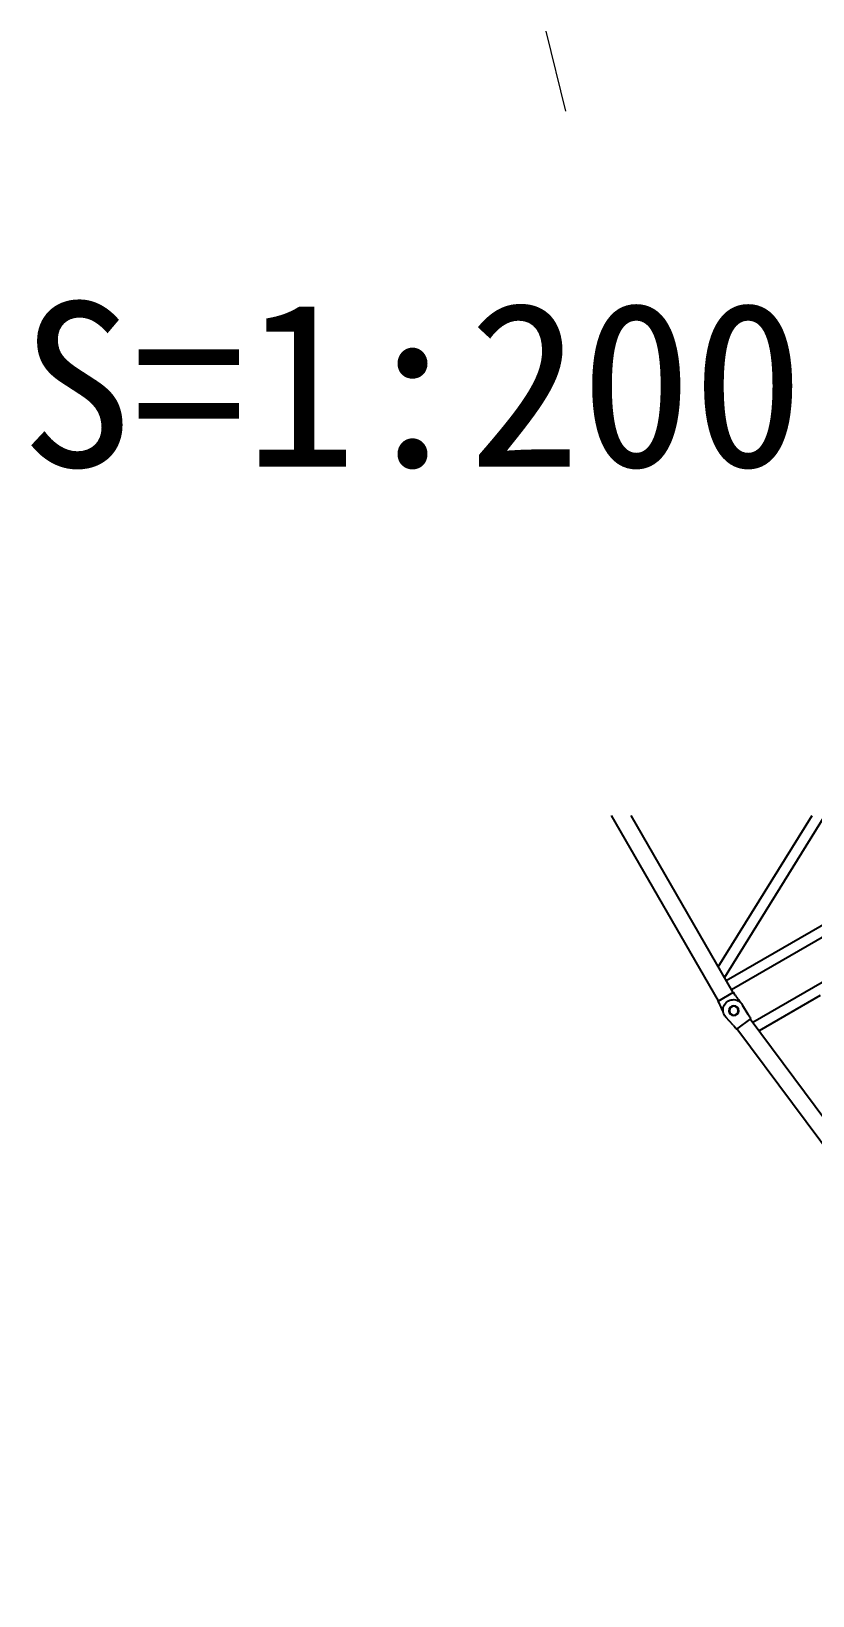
# Model space of a CAD drawing. Header units: millimetres. Extents: x -2078669 to -1085629, y -5987148 to 310365.
# Drawn here: x -1499290 to -1487410, y -765191 to -741433 of the extents above; entities that cross this region are included whole.
import ezdxf
from ezdxf.enums import TextEntityAlignment as Align

# ---------------------------------------------------------------- set-up
doc = ezdxf.new("R2010")
doc.units = ezdxf.units.MM
doc.header["$LTSCALE"] = 500
doc.layers.add('2', color=7, linetype='Continuous')
for name, color, linetype, lineweight in [('D-BGD', 7, 'Continuous', 13), ('D-BYP-STRB', 5, 'Continuous', 25), ('D-TTL-TXT', 7, 'Continuous', 13)]:
    doc.layers.add(name, color=color, linetype=linetype, lineweight=lineweight)
doc.styles.add('MS ゴシック', font='MS Gothic.ttf')

# ---------------------------------------------------------------- blocks, each defined once
blk = doc.blocks.new('河川平面')
at = {"layer": 'D-BGD', "linetype": 'Continuous'}
blk.add_line((1819501, -2870934, 361940), (1819799, -2872147, 361945), dxfattribs=at)
blk = doc.blocks.new('A$C57306f55')
at = {"layer": 'D-BYP-STRB', "linetype": 'Continuous'}
for p, q in [((8618, 8715.1), (9228.9, 7730.2)), ((9265.8, 7794.1), (8694.5, 8715.1)), ((9797.6, 8715.1), (9176.7, 7639.7)), ((9264.7, 7588.9), (9914.9, 8715.1)), ((7931.6, 8380), (9185.9, 7655.8)), ((9218.4, 7712), (7964.1, 8436.2)), ((9056.3, 7459.3), (7826.2, 8169.4)), ((8646.9, 7620.5), (9017.2, 7406.7)), ((9162.9, 7622.3), (9173.9, 7641.3)), ((9267.4, 7587.3), (9173.9, 7641.3)), ((9081.7, 7500.5), (9086, 7507.7)), ((9081.7, 7500.4), (9086, 7507.7)), ((9120, 7564.8), (9086, 7507.7)), ((9086, 7507.7), (9086, 7507.7)), ((9086, 7507.7), (9086, 7507.7)), ((9086, 7507.7), (9086, 7507.7)), ((9086, 7507.7), (9086, 7507.7)), ((9086, 7507.7), (9086, 7507.7)), ((9086, 7507.7), (9086, 7507.7)), ((9086, 7507.7), (9086, 7507.7)), ((9086, 7507.7), (9086, 7507.7)), ((9086, 7507.7), (9086, 7507.7)), ((9086, 7507.7), (9086, 7507.7)), ((9086, 7507.7), (9086, 7507.7)), ((9086, 7507.7), (9086, 7507.7)), ((9086, 7507.7), (9086, 7507.7)), ((9086, 7507.7), (9086, 7507.7)), ((9086, 7507.7), (9086, 7507.7)), ((9086, 7507.7), (9086, 7507.7)), ((9120, 7564.9), (9120, 7564.8)), ((9256.4, 7568.3), (9267.4, 7587.3)), ((9071.2, 7478.7), (6513.8, 4041.8)), ((6590.4, 3974.8), (9152.4, 7418.3)), ((9070.7, 7485.7), (9067.6, 7481.5)), ((9067.6, 7481.5), (9155.8, 7415.8)), ((9070.7, 7485.7), (9073.3, 7489.2)), ((9073.3, 7489.2), (9081.7, 7500.4)), ((9078.4, 7496.1), (9081.7, 7500.5)), ((9159, 7420.1), (9155.8, 7415.8)), ((9161.6, 7423.6), (9159, 7420.1)), ((9169.9, 7434.8), (9161.6, 7423.6)), ((9175.7, 7441), (9169.9, 7434.8)), ((9175.7, 7441), (9220.6, 7490))]:
    blk.add_line(p, q, dxfattribs=at)
for points in [[(9162.9, 7622.3), (9161, 7619.7), (9158.8, 7616.7), (9156.2, 7613.2), (9153.4, 7609.4), (9150.3, 7605.3), (9147.1, 7601), (9143.8, 7596.6), (9140.5, 7592), (9139, 7590), (9137.5, 7588), (9136, 7586.1), (9134.6, 7584.1), (9133.1, 7582.1), (9131.7, 7580.2), (9130.3, 7578.4), (9129, 7576.5)], [(9236.2, 7521.6), (9236.8, 7523.1), (9237.5, 7524.6), (9238.1, 7526.1), (9238.8, 7527.6), (9239.5, 7529.1), (9240.1, 7530.7), (9240.8, 7532.2), (9241.5, 7533.7), (9243.7, 7538.9), (9245.9, 7544), (9248, 7548.9), (9250.1, 7553.6), (9252, 7558), (9253.7, 7561.9), (9255.2, 7565.4), (9256.4, 7568.3)]]:
    blk.add_lwpolyline(points, dxfattribs=at)
for radius in [30, 30, 27]:
    blk.add_circle((9171.2, 7528.6), radius, dxfattribs=at)
blk.add_arc((9174.2, 7532.6), 63, 317.48516, 149.23186, dxfattribs=at)

msp = doc.modelspace()

# ---------------------------------------------------------------- block references
at = {"layer": '2', "xscale": -2.5, "yscale": 2.5, "zscale": 2.5}
msp.add_blockref('A$C57306f55', (-1465681.1, -775128.2, 708000), dxfattribs=at)
at = {"layer": 'D-BGD'}
msp.add_blockref('河川平面', (-3310965.8, 2129500.2), dxfattribs=at)

# ---------------------------------------------------------------- texts
at = {"layer": 'D-TTL-TXT', "style": 'MS ゴシック'}
msp.add_text('S=1:200', height=2500, dxfattribs=at).set_placement((-1493493.9, -748796.3), align=Align.BOTTOM_CENTER)

doc.saveas('drawing.dxf')
